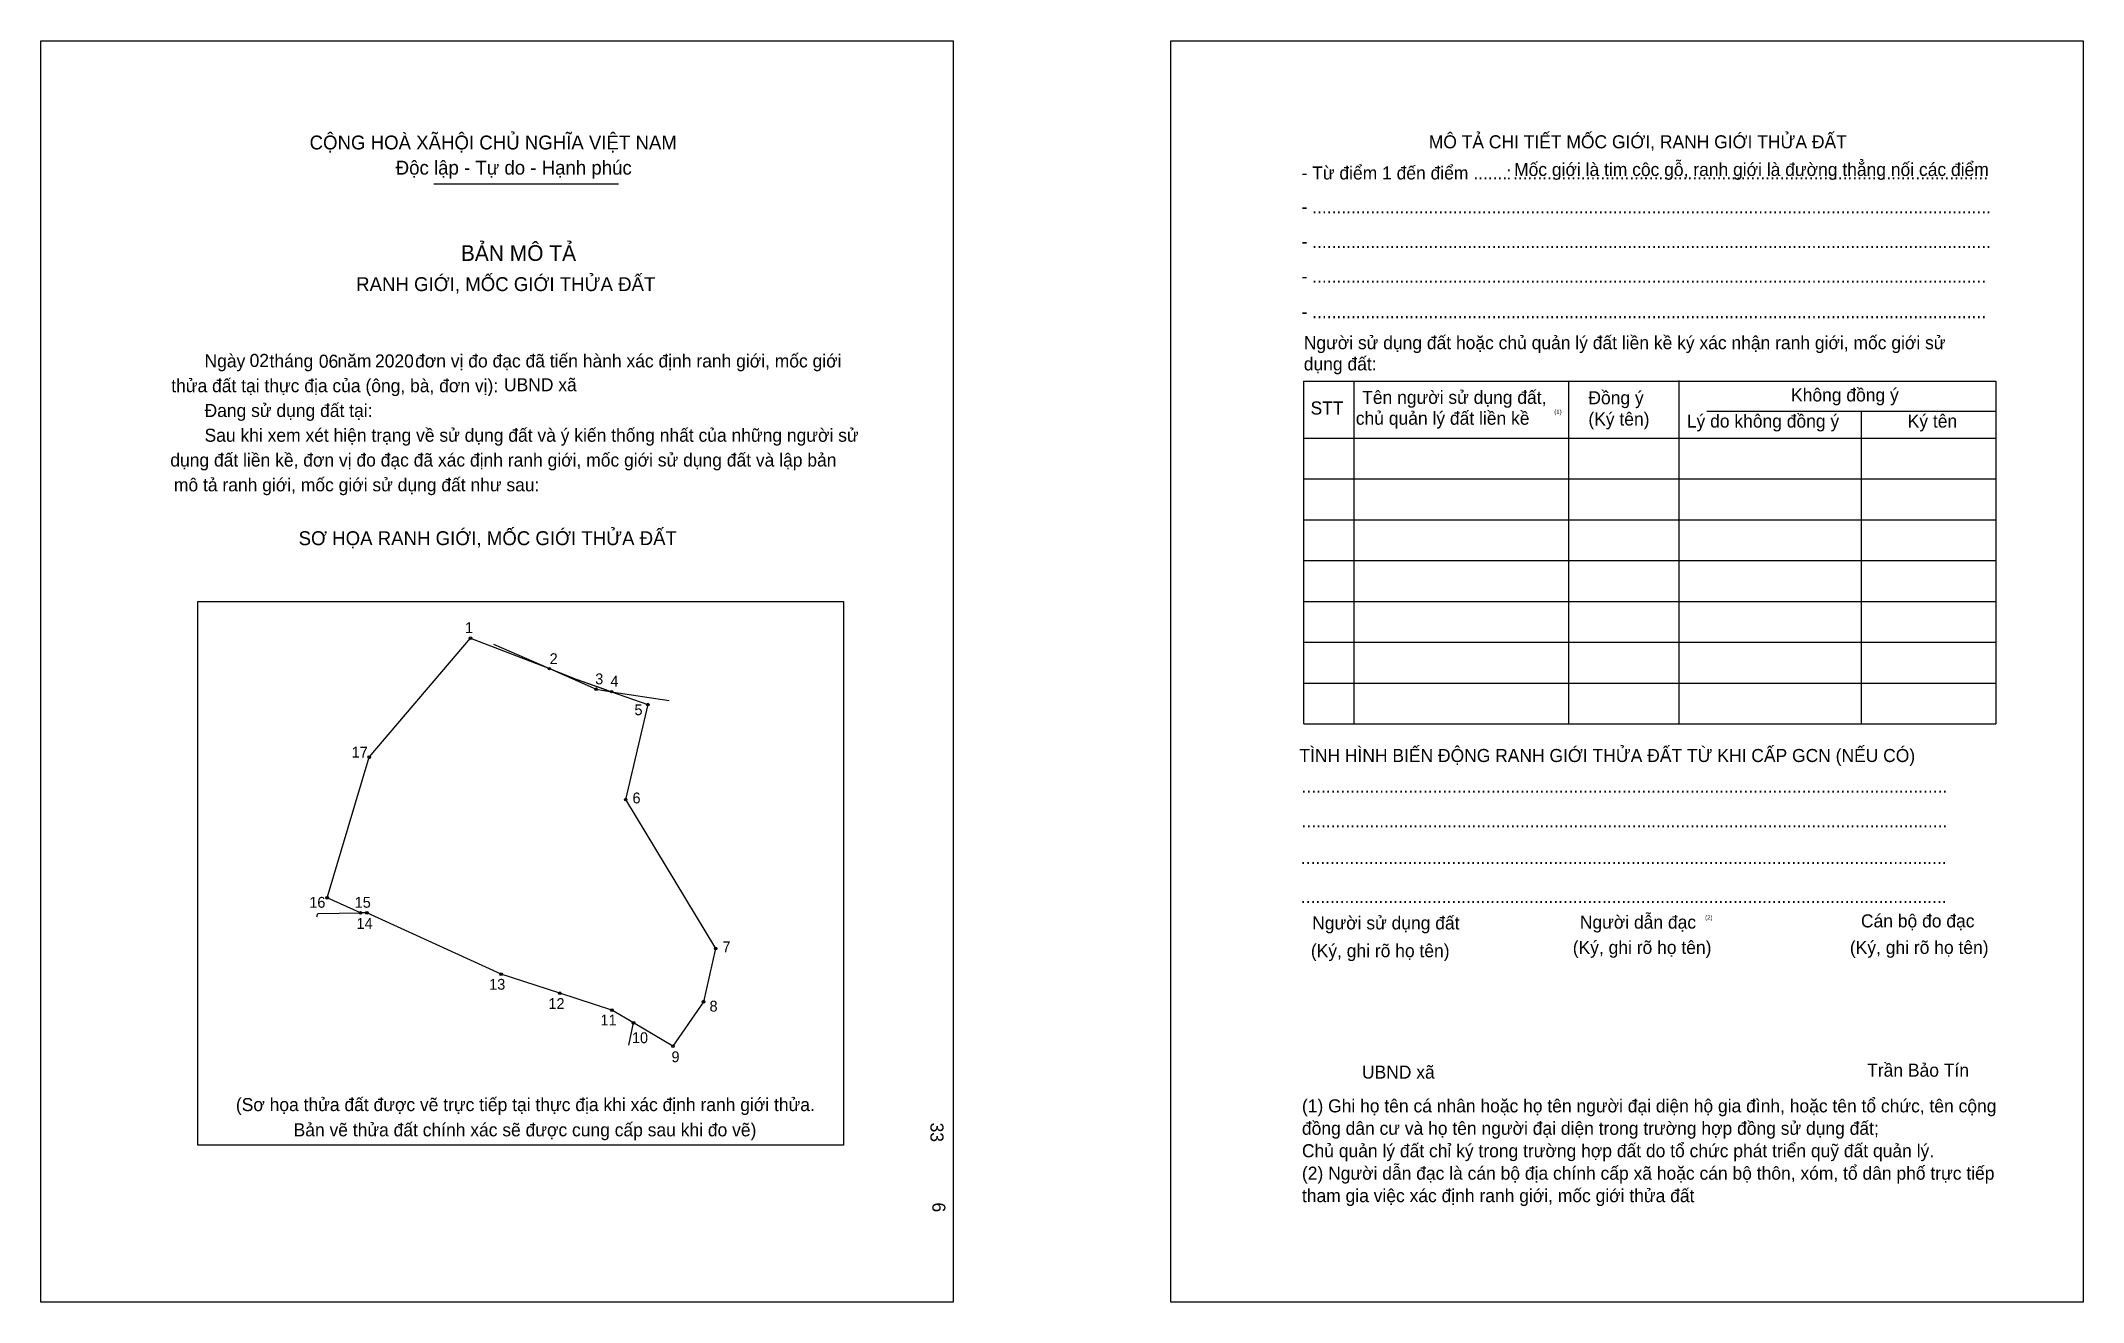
# Model space of a CAD drawing. Extents: x 548956 to 549467, y 1823751 to 1824066.
import ezdxf

# ---------------------------------------------------------------- set-up
doc = ezdxf.new("R2010")
doc.units = 0
for name, color, linetype in [('bmtKhungInTrang1', 7, 'Continuous'), ('bmtKhungInTrang2', 7, 'Continuous'), ('bmtNoiDung', 7, 'Continuous'), ('bmtTemplate', 7, 'Continuous'), ('CanhThua', 7, 'Continuous'), ('MocDinhThua', 7, 'Continuous'), ('RauThua', 7, 'Continuous'), ('SoHieuDinhThua', 7, 'Continuous')]:
    doc.layers.add(name, color=color, linetype=linetype)

msp = doc.modelspace()

# ---------------------------------------------------------------- linework, layer by layer
at = {"layer": 'bmtKhungInTrang1'}
msp.add_lwpolyline([(548956.1, 1824066.3), (549184.35, 1824066.3), (549184.35, 1823750.6), (548956.1, 1823750.6)], close=True, dxfattribs=at)
at = {"layer": 'bmtKhungInTrang2'}
msp.add_lwpolyline([(549238.79, 1824066.3), (549467.04, 1824066.3), (549467.04, 1823750.6), (549238.79, 1823750.6)], close=True, dxfattribs=at)
at = {"layer": 'bmtTemplate'}
for p, q in [((549054.46, 1824030.52), (549100.62, 1824030.52)), ((549284.57, 1823981.15), (549284.57, 1823895.32)), ((549338.27, 1823981.15), (549338.27, 1823895.32)), ((549365.89, 1823981.25), (549365.89, 1823895.32)), ((549445.18, 1823981.15), (549445.18, 1823895.32)), ((549372.9, 1823973.59), (549445.18, 1823973.59)), ((549272.06, 1823966.84), (549445.18, 1823966.84)), ((549272.06, 1823956.63), (549445.18, 1823956.63)), ((549272.06, 1823946.41), (549445.18, 1823946.41)), ((549272.06, 1823936.19), (549445.18, 1823936.19)), ((549272.06, 1823925.97), (549445.18, 1823925.97)), ((549272.06, 1823915.76), (549445.18, 1823915.76)), ((549272.06, 1823905.54), (549445.18, 1823905.54)), ((549272.06, 1823895.32), (549445.18, 1823895.32))]:
    msp.add_line(p, q, dxfattribs=at)
for points in [[(549271.95, 1823981.15), (549445.18, 1823981.15)], [(549271.95, 1823981.15), (549271.95, 1823895.32)], [(549411.49, 1823973.48), (549411.49, 1823895.32)]]:
    msp.add_lwpolyline(points, dxfattribs=at)
msp.add_lwpolyline([(548995.37, 1823789.92), (548995.37, 1823925.96), (549156.88, 1823925.96), (549156.88, 1823789.92)], close=True, dxfattribs=at)
at = {"layer": 'CanhThua'}
for p, q in [((549038.27, 1823886.99), (549063.58, 1823916.78)), ((549063.58, 1823916.78), (549083.32, 1823909.16)), ((549083.32, 1823909.16), (549095, 1823904)), ((549095, 1823904), (549098.9, 1823903.4)), ((549098.9, 1823903.4), (549107.98, 1823900.16)), ((549107.98, 1823900.16), (549102.41, 1823876.37)), ((549027.74, 1823851.79), (549038.27, 1823886.99)), ((549102.41, 1823876.37), (549124.92, 1823839.1)), ((549036.1, 1823848.02), (549027.74, 1823851.79)), ((549037.64, 1823848.04), (549036.1, 1823848.02)), ((549071.27, 1823832.68), (549037.64, 1823848.04)), ((549124.92, 1823839.1), (549121.88, 1823825.78)), ((549085.92, 1823827.91), (549071.27, 1823832.68)), ((549098.98, 1823823.67), (549085.92, 1823827.91)), ((549121.88, 1823825.78), (549114.25, 1823814.66)), ((549104.35, 1823820.5), (549098.98, 1823823.67)), ((549114.25, 1823814.66), (549104.35, 1823820.5))]:
    msp.add_line(p, q, dxfattribs=at)
at = {"layer": 'MocDinhThua'}
for centre in [(549063.58, 1823916.78), (549083.32, 1823909.16), (549095, 1823904), (549098.9, 1823903.4), (549107.98, 1823900.16), (549038.27, 1823886.99), (549102.41, 1823876.37), (549027.74, 1823851.79), (549036.1, 1823848.02), (549037.64, 1823848.04), (549124.92, 1823839.1), (549071.27, 1823832.68), (549085.92, 1823827.91), (549121.88, 1823825.78), (549098.98, 1823823.67), (549104.35, 1823820.5), (549114.25, 1823814.66)]:
    msp.add_circle(centre, 0.325, dxfattribs=at)
at = {"layer": 'RauThua'}
for p, q in [((549069.37, 1823915.31), (549083.32, 1823909.16)), ((549083.32, 1823909.16), (549090.04, 1823906.56)), ((549084.59, 1823908.66), (549090.04, 1823906.56)), ((549090.04, 1823906.56), (549098.9, 1823903.4)), ((549090.04, 1823906.56), (549097.61, 1823903.86)), ((549098.9, 1823903.4), (549113.3, 1823901.18)), ((549025.15, 1823847.07), (549025.44, 1823847.86)), ((549025.44, 1823847.86), (549036.1, 1823848.02)), ((549103.18, 1823814.9), (549104.35, 1823820.5))]:
    msp.add_line(p, q, dxfattribs=at)

# ---------------------------------------------------------------- texts
at = {"layer": 'bmtNoiDung'}
for s, p in [('02', (549008.33, 1823984.67)), ('06', (549025.65, 1823984.48)), ('2020', (549039.7, 1823984.55)), ('UBND xã', (549071.97, 1823978.59)), ('UBND xã', (549286.61, 1823806.55))]:
    msp.add_text(s, height=3.266, dxfattribs=at).set_placement(p)
for s, height, p in [('33', 3.266, (549178.67, 1823795.54)), ('6', 3.27, (549179.13, 1823775.55))]:
    msp.add_text(s, height=height, rotation=270, dxfattribs=at).set_placement(p)
at = {"layer": 'bmtTemplate'}
for s, height, p in [('CỘNG HOÀ XÃHỘI CHỦ NGHĨA VIỆT NAM', 3.4836, (549023.34, 1824039.11)), ('MÔ TẢ CHI TIẾT MỐC GIỚI, RANH GIỚI THỬA ĐẤT', 3.2646, (549303.32, 1824039.39)), ('Độc lập - Tự do - Hạnh phúc', 3.4836, (549044.88, 1824032.81)), ('- Từ điểm 1 đến điểm .......', 3.2646, (549271.5, 1824031.6)), (':', 3.26, (549322.79, 1824031.6)), ('Mốc giới là tim cộc gỗ, ranh giới là đường thẳng nối các điểm', 3.2646, (549324.67, 1824032.47)), ('..................................................................................................', 3.2646, (549324.4, 1824031.6)), ('- ............................................................................................................................................', 3.26462, (549271.5, 1824023.14)), ('BẢN MÔ TẢ', 3.919, (549061.18, 1824011.22)), ('- ............................................................................................................................................', 3.26462, (549271.5, 1824014.46)), ('RANH GIỚI, MỐC GIỚI THỬA ĐẤT', 3.4836, (549034.98, 1824003.66)), ('- ...........................................................................................................................................', 3.26462, (549271.5, 1824005.77)), ('- ...........................................................................................................................................', 3.26462, (549271.5, 1823996.88)), ('Ngày     tháng     năm         đơn vị đo đạc đã tiến hành xác định ranh giới, mốc giới ', 3.2659, (548997.06, 1823984.56)), ('Người sử dụng đất hoặc chủ quản lý đất liền kề ký xác nhận ranh giới, mốc giới sử', 3.2646, (549272.06, 1823989.12)), ('dụng đất:', 3.265, (549272.06, 1823983.81)), ('thửa đất tại thực địa của (ông, bà, đơn vị):', 3.2659, (548988.73, 1823978.35)), ('Tên người sử dụng đất,', 3.2646, (549286.68, 1823975.43)), ('Đồng ý', 3.265, (549343.26, 1823975.33)), ('Không đồng ý', 3.2646, (549393.96, 1823976.04)), ('Đang sử dụng đất tại:', 3.2659, (548997.06, 1823972.15)), ('STT', 3.265, (549273.76, 1823972.77)), ('chủ quản lý đất liền kề', 3.2646, (549285.08, 1823970.21)), ('(1)', 1.089, (549334.73, 1823972.89)), ('(Ký tên)', 3.265, (549343.26, 1823970.01)), ('Lý do không đồng ý', 3.2646, (549367.89, 1823969.5)), ('Ký tên', 3.265, (549423.14, 1823969.5)), ('Sau khi xem xét hiện trạng về sử dụng đất và ý kiến thống nhất của những người sử ', 3.2659, (548997.06, 1823965.95)), ('dụng đất liền kề, đơn vị đo đạc đã xác định ranh giới, mốc giới sử dụng đất và lập bản', 3.2659, (548988.49, 1823959.75)), ('mô tả ranh giới, mốc giới sử dụng đất như sau:', 3.2659, (548989.39, 1823953.54)), ('SƠ HỌA RANH GIỚI, MỐC GIỚI THỬA ĐẤT', 3.4836, (549020.59, 1823940.07)), ('TÌNH HÌNH BIẾN ĐỘNG RANH GIỚI THỬA ĐẤT TỪ KHI CẤP GCN (NẾU CÓ)', 3.2646, (549270.95, 1823885.79)), ('.....................................................................................................................................', 3.26952, (549271.5, 1823878.11)), ('.....................................................................................................................................', 3.26952, (549271.5, 1823869.43)), ('.....................................................................................................................................', 3.26952, (549271.33, 1823860.23)), ('.....................................................................................................................................', 3.26952, (549271.33, 1823850.53)), ('Người sử dụng đất', 3.2646, (549274.16, 1823843.89)), ('Người dẫn đạc', 3.2646, (549341.12, 1823844.09)), ('(2)', 1.089, (549372.48, 1823846.34)), ('Cán bộ đo đạc', 3.2646, (549411.45, 1823844.4)), ('(Ký, ghi rõ họ tên)', 3.2646, (549273.83, 1823836.94)), ('(Ký, ghi rõ họ tên)', 3.2646, (549339.35, 1823837.76)), ('(Ký, ghi rõ họ tên)', 3.2646, (549408.68, 1823837.76)), ('Trần Bảo Tín', 3.2646, (549413.01, 1823807.03)), ('(Sơ họa thửa đất được vẽ trực tiếp tại thực địa khi xác định ranh giới thửa.', 3.2659, (549004.9, 1823798.42)), ('(1) Ghi họ tên cá nhân hoặc họ tên người đại diện hộ gia đình, hoặc tên tổ chức, tên cộng', 3.2646, (549271.6, 1823798.1)), ('Bản vẽ thửa đất chính xác sẽ được cung cấp sau khi đo vẽ)', 3.2659, (549019.34, 1823792.1)), ('đồng dân cư và họ tên người đại diện trong trường hợp đồng sử dụng đất;', 3.2646, (549271.6, 1823792.49)), ('Chủ quản lý đất chỉ ký trong trường hợp đất do tổ chức phát triển quỹ đất quản lý.', 3.2646, (549271.6, 1823786.87)), ('(2) Người dẫn đạc là cán bộ địa chính cấp xã hoặc cán bộ thôn, xóm, tổ dân phố trực tiếp', 3.2646, (549271.6, 1823781.25)), ('tham gia việc xác định ranh giới, mốc giới thửa đất', 3.2646, (549271.6, 1823775.63))]:
    msp.add_text(s, height=height, dxfattribs=at).set_placement(p)
at = {"layer": 'SoHieuDinhThua'}
for s, height, p in [('1', 2.71, (549062.21, 1823918.05)), ('2', 2.71, (549083.4, 1823910.3)), ('3', 2.71, (549094.79, 1823905.25)), ('4', 2.71, (549098.6, 1823904.67)), ('5', 2.71, (549104.62, 1823897.51)), ('17', 2.709, (549033.87, 1823886.92)), ('6', 2.71, (549104.12, 1823875.44)), ('16', 2.709, (549023.26, 1823849.32)), ('15', 2.709, (549034.62, 1823849.32)), ('14', 2.709, (549035.07, 1823844.04)), ('7', 2.71, (549126.62, 1823838.17)), ('13', 2.709, (549068.26, 1823828.8)), ('12', 2.709, (549083.08, 1823823.98)), ('8', 2.71, (549123.39, 1823823.34)), ('11', 2.709, (549096.11, 1823819.85)), ('10', 2.709, (549103.98, 1823815.43)), ('9', 2.71, (549113.87, 1823810.66))]:
    msp.add_text(s, height=height, dxfattribs=at).set_placement(p)

doc.saveas('drawing.dxf')
